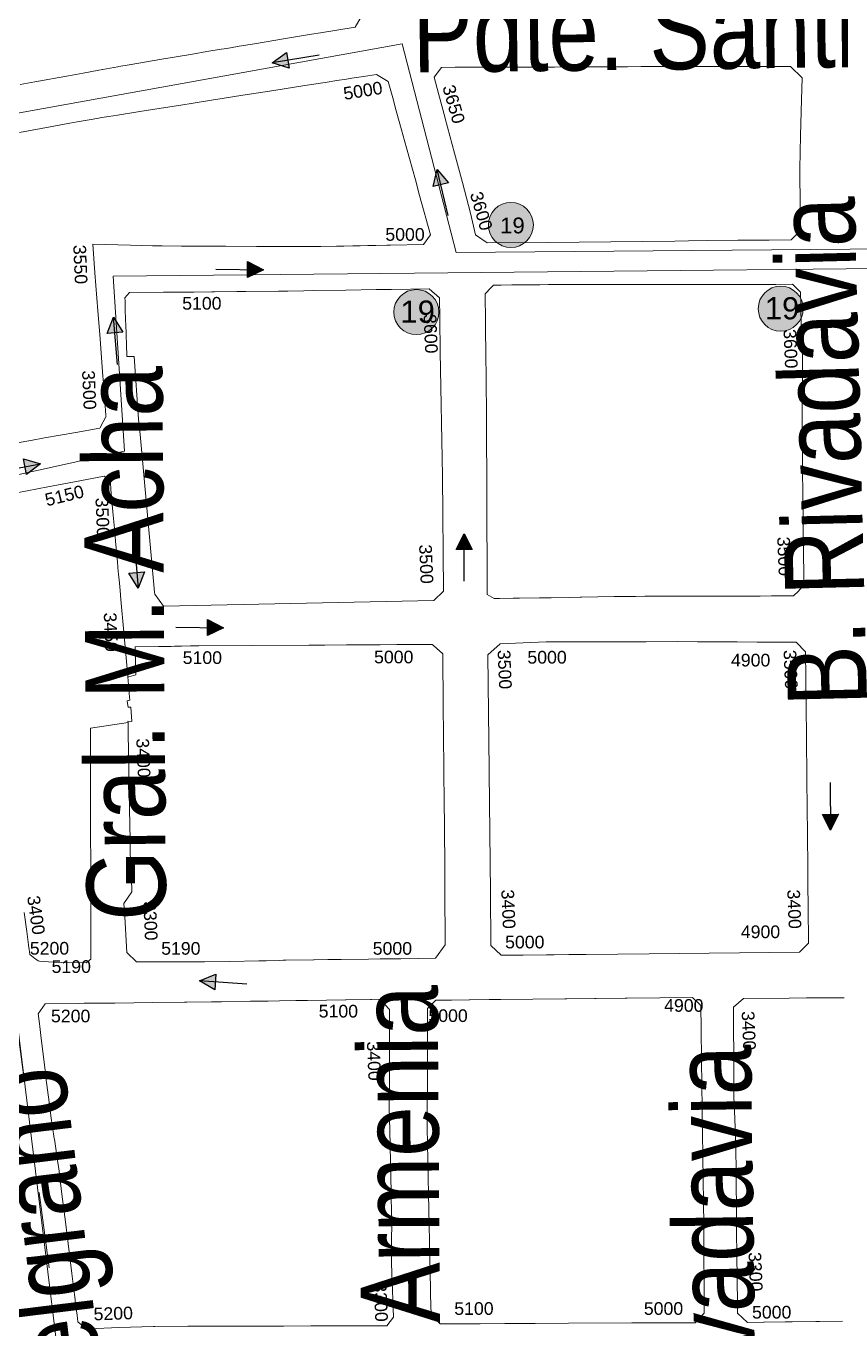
# Model space of a CAD drawing. Header units: millimetres. Extents: x 11558 to 23675, y 49449 to 61482.
# Drawn here: x 16092.4 to 16349.9, y 57110 to 57521.4 of the extents above; entities that cross this region are included whole.
import ezdxf

# ---------------------------------------------------------------- set-up
doc = ezdxf.new("R2010")
doc.units = ezdxf.units.MM
doc.linetypes.add('ACAD_ISO03W100', pattern=[30, 12, -18])
for name, color, linetype in [('0. plano base - nombres calles', 22, 'Continuous'), ('0. Plano Base - PLANO', 254, 'Continuous'), ('0. Plano base - sentido calles', 253, 'Continuous'), ('0.BARRIOS - DIVISIÓN', 12, 'ACAD_ISO03W100'), ('7. puesta en valor CC la lucila', 212, 'Continuous'), ('numeración', 7, 'Continuous')]:
    doc.layers.add(name, color=color, linetype=linetype)
for name, color, linetype, true_color in [('Linea 184 IDA', 7, 'Continuous', 0x3d3d3d), ('Linea 19 Estación Carapachay', 7, 'Continuous', 0xa80000), ('Linea 19 Plaza Miserere', 7, 'Continuous', 0x575757)]:
    doc.layers.add(name, color=color, linetype=linetype, true_color=true_color)
doc.layers.get('7. puesta en valor CC la lucila').off()
doc.styles.get("Standard").update_dxf_attribs({"font": 'arial.ttf'})

# ---------------------------------------------------------------- blocks, each defined once
blk = doc.blocks.new('MANZANAS')
at = {"layer": '0. Plano Base - PLANO', "color": 0, "linetype": 'Continuous', "lineweight": 5}
for points in [[(5635096.79, 6179627.81), (5635079.89, 6179618.84), (5635075.5, 6179619.43), (5635070.93, 6179624.77), (5635064.17, 6179632.16), (5635057.67, 6179639.26), (5635050.08, 6179647.56), (5635049.97, 6179647.68), (5635044.52, 6179653.63), (5635040.95, 6179657.54), (5635041.55, 6179661.38), (5635045.41, 6179663.4), (5635049.38, 6179665.48), (5635049.54, 6179665.56), (5635050.69, 6179666.16), (5635061.14, 6179671.64), (5635070.93, 6179676.76), (5635073.17, 6179677.93), (5635079.75, 6179681.38), (5635088.64, 6179686.03), (5635093.6, 6179688.63), (5635097.4, 6179690.65), (5635101.39, 6179692.75), (5635104.11, 6179694.19), (5635106.27, 6179695.31), (5635111.72, 6179698.14), (5635115.12, 6179699.91), (5635124.13, 6179704.59), (5635132.91, 6179709.15), (5635139.28, 6179712.46), (5635144.17, 6179711.01), (5635147.23, 6179704.72), (5635152.18, 6179694.56), (5635156.76, 6179685.13), (5635157.2, 6179684.23), (5635162.16, 6179675.07), (5635163.51, 6179672.57), (5635163.69, 6179672.23), (5635165.33, 6179669.21), (5635165.48, 6179668.93), (5635165.99, 6179667.99), (5635164.79, 6179664.25), (5635164.7, 6179664.01), (5635158.59, 6179660.75), (5635157.86, 6179660.37), (5635156.96, 6179659.89), (5635155.69, 6179659.22), (5635149.83, 6179656.1), (5635141.34, 6179651.59), (5635136.03, 6179648.77), (5635132.29, 6179646.66), (5635123.36, 6179641.92), (5635114.43, 6179637.18), (5635105.6, 6179632.49)], [(5635135.18, 6179521), (5635133.66, 6179520.18), (5635131.12, 6179520.32), (5635130.72, 6179521.06), (5635127.27, 6179527.65), (5635126.07, 6179529.93), (5635124.45, 6179533.03), (5635122.44, 6179536.86), (5635120.79, 6179540), (5635119.25, 6179542.93), (5635117.9, 6179545.5), (5635116.59, 6179548), (5635111.82, 6179557.11), (5635110.38, 6179559.85), (5635109.9, 6179560.77), (5635108.72, 6179563), (5635105.97, 6179568.24), (5635104.43, 6179571.17), (5635099.89, 6179579.68), (5635095.12, 6179588.61), (5635094.97, 6179588.9), (5635092.65, 6179593.23), (5635092.47, 6179593.56), (5635089.97, 6179598.25), (5635087.67, 6179602.55), (5635086.73, 6179604.32), (5635087.52, 6179606.95), (5635087.81, 6179607.91), (5635089.89, 6179609.02), (5635089.97, 6179609.06), (5635092.94, 6179610.64), (5635094.2, 6179611.31), (5635094.59, 6179611.51), (5635095.47, 6179611.98), (5635097.25, 6179612.93), (5635100.76, 6179614.79), (5635103.16, 6179616.07), (5635106.33, 6179617.74), (5635112.16, 6179620.77), (5635116.21, 6179622.87), (5635120.84, 6179625.27), (5635124.02, 6179626.92), (5635126.68, 6179628.3), (5635128.56, 6179629.28), (5635129.43, 6179629.73), (5635135.85, 6179633.06), (5635138.45, 6179634.41), (5635147.3, 6179639), (5635156.07, 6179643.57), (5635165.13, 6179648.35), (5635166.88, 6179649.27), (5635171.56, 6179651.73), (5635174.69, 6179650.74), (5635174.9, 6179650.68), (5635176.81, 6179647.25), (5635177.72, 6179645.63), (5635179.42, 6179642.56), (5635179.54, 6179642.36), (5635182.2, 6179637.58), (5635183.47, 6179635.3), (5635185.27, 6179632.06), (5635194.68, 6179613.8), (5635198.62, 6179606.4), (5635201.62, 6179600.78), (5635207.99, 6179588.82), (5635210.79, 6179583.57), (5635210.95, 6179583.27), (5635213.25, 6179578.95), (5635217.45, 6179571.03), (5635218.48, 6179568.87), (5635218.54, 6179568.74), (5635218.02, 6179567.15), (5635217.89, 6179566.76), (5635217.19, 6179564.63), (5635217.06, 6179564.56), (5635211.37, 6179561.51), (5635211, 6179561.31), (5635207.84, 6179559.62), (5635202.51, 6179556.88), (5635199.26, 6179555.17), (5635193.66, 6179552.25), (5635190.83, 6179550.76), (5635184.77, 6179547.59), (5635175.6, 6179542.8), (5635173, 6179541.41), (5635167.01, 6179538.24), (5635157.92, 6179533.31), (5635157.55, 6179533.11), (5635154.53, 6179531.48), (5635149.49, 6179528.75), (5635146.26, 6179527), (5635140.74, 6179524.01), (5635138.94, 6179523.04)], [(5635101.27, 6179547.02), (5635118.36, 6179514.86), (5635117.06, 6179510.89), (5635042.06, 6179469.95), (5635037.87, 6179472), (5635037.51, 6179472.57), (5635010.5, 6179514.57), (5635007.85, 6179518.68), (5634997.49, 6179535.66), (5634995.42, 6179534.55), (5634995.27, 6179534.82), (5634990.4, 6179543.42), (5634989.86, 6179544.38), (5634987.94, 6179547.84), (5634986.84, 6179549.81), (5634986.34, 6179550.7), (5634986.89, 6179552.84), (5634996.34, 6179557.86), (5635001.71, 6179560.7), (5635004.11, 6179561.98), (5635004.79, 6179562.34), (5635009.87, 6179565.04), (5635010.57, 6179565.41), (5635016.79, 6179568.71), (5635019.09, 6179569.93), (5635019.33, 6179570.06), (5635028.47, 6179574.95), (5635029.49, 6179575.5), (5635031.03, 6179576.33), (5635035.51, 6179578.75), (5635038.3, 6179580.25), (5635047.14, 6179585.03), (5635055.57, 6179589.58), (5635059.82, 6179591.87), (5635070.37, 6179597.56), (5635074.48, 6179596.53), (5635077.62, 6179590.72), (5635082.6, 6179581.53)], [(5635192.89, 6179424.13), (5635187.51, 6179421.26), (5635183.26, 6179422.51), (5635175.35, 6179437.38), (5635157.59, 6179470.72), (5635157.17, 6179471.5), (5635140.1, 6179503.54), (5635141.87, 6179508.39), (5635154.53, 6179515.69), (5635155.86, 6179516.38), (5635164.7, 6179520.98), (5635173.64, 6179525.63), (5635182.56, 6179530.28), (5635191.34, 6179534.85), (5635196.92, 6179537.74), (5635208.09, 6179543.47), (5635213.75, 6179546.36), (5635218.26, 6179548.68), (5635224.65, 6179551.95), (5635228.7, 6179550.64), (5635236.43, 6179536.12), (5635252.44, 6179506.05), (5635255.1, 6179501.05), (5635261.43, 6179489.18), (5635264.04, 6179484.26), (5635265.74, 6179481.08), (5635266.51, 6179479.63), (5635271.92, 6179469.46), (5635270.76, 6179465.6), (5635228.83, 6179443.28), (5635220.1, 6179438.63), (5635211.25, 6179433.92), (5635206.37, 6179431.31), (5635202.35, 6179429.17), (5635200.2, 6179428.02), (5635193.67, 6179424.54)], [(5635157.33, 6179440.74), (5635161.38, 6179433.12), (5635163.81, 6179428.45), (5635165.51, 6179425.18), (5635166.82, 6179422.67), (5635170.3, 6179415.99), (5635169.57, 6179410.89), (5635159.95, 6179405.73), (5635157.32, 6179404.32), (5635154.17, 6179402.63), (5635150.92, 6179400.89), (5635143.26, 6179396.78), (5635140.62, 6179395.36), (5635139.54, 6179394.78), (5635135.75, 6179392.75), (5635135.59, 6179392.67), (5635127.86, 6179388.52), (5635127.15, 6179388.12), (5635126.14, 6179387.56), (5635122.49, 6179385.55), (5635122.18, 6179385.38), (5635120.45, 6179384.42), (5635112.42, 6179380.03), (5635105.29, 6179376.27), (5635102.3, 6179374.71), (5635099.28, 6179373.13), (5635097.88, 6179372.4), (5635094.61, 6179370.7), (5635094.39, 6179370.58), (5635091.23, 6179368.93), (5635091.06, 6179368.85), (5635088.35, 6179367.44), (5635086.29, 6179366.36), (5635082.21, 6179367.59), (5635076.44, 6179377.21), (5635074.24, 6179380.87), (5635074.79, 6179385.27), (5635074.25, 6179386.19), (5635070.1, 6179393.36), (5635069.8, 6179393.87), (5635068.51, 6179396.24), (5635065.83, 6179401.19), (5635065.28, 6179402.2), (5635061.13, 6179409.85), (5635056.47, 6179418.45), (5635052.72, 6179425.37), (5635051.34, 6179427.91), (5635049.05, 6179432.12), (5635048.84, 6179432.52), (5635049.92, 6179433.02), (5635047.59, 6179436.83), (5635046.82, 6179436.42), (5635045.76, 6179437.89), (5635045.59, 6179438.12), (5635046.25, 6179438.69), (5635045.16, 6179440.42), (5635045.05, 6179440.6), (5635042.35, 6179444.87), (5635042.56, 6179445.07), (5635044.31, 6179446.62), (5635040.18, 6179454.08), (5635040.03, 6179454.34), (5635046.54, 6179457.87), (5635050.02, 6179459.76), (5635050.97, 6179460.27), (5635052.89, 6179461.32), (5635055.38, 6179462.67), (5635057.77, 6179463.93), (5635072.87, 6179471.9), (5635088.5, 6179480.16), (5635090.38, 6179481.15), (5635092.98, 6179482.52), (5635098.99, 6179485.69), (5635099.3, 6179485.86), (5635106.45, 6179489.63), (5635108.38, 6179490.65), (5635113.07, 6179493.13), (5635117.13, 6179495.27), (5635117.62, 6179495.53), (5635119.59, 6179496.57), (5635120.1, 6179496.84), (5635122.97, 6179498.36), (5635123.43, 6179498.24), (5635127.31, 6179497.2), (5635128.36, 6179495.22), (5635128.57, 6179494.83), (5635133.86, 6179484.89), (5635134.81, 6179483.1), (5635139.53, 6179474.21), (5635144.22, 6179465.41), (5635145.12, 6179463.71), (5635148.88, 6179456.63), (5635153.07, 6179448.74), (5635153.14, 6179448.62), (5635154.59, 6179445.88)], [(5635235.29, 6179315), (5635224.08, 6179309.1), (5635220.17, 6179310.44), (5635217.22, 6179315.83), (5635216.31, 6179317.5), (5635211.51, 6179326.27), (5635206.66, 6179335.12), (5635201.88, 6179343.86), (5635201.78, 6179344.05), (5635199.57, 6179348.08), (5635197, 6179352.77), (5635194.05, 6179358.17), (5635192.14, 6179361.66), (5635188.41, 6179368.95), (5635187.78, 6179370.2), (5635185.93, 6179373.81), (5635185.88, 6179373.91), (5635185.56, 6179374.53), (5635184.26, 6179377.08), (5635183.78, 6179378.02), (5635183.64, 6179378.3), (5635183.09, 6179379.36), (5635180.96, 6179383.47), (5635179.57, 6179386.13), (5635178.56, 6179388.08), (5635174.63, 6179395.68), (5635175.78, 6179399.14), (5635180.14, 6179401.47), (5635185.04, 6179404.1), (5635185.24, 6179404.2), (5635190.65, 6179407.1), (5635193.93, 6179408.85), (5635202.8, 6179413.58), (5635211.7, 6179418.33), (5635212.27, 6179418.63), (5635220.06, 6179422.78), (5635220.48, 6179423), (5635228.59, 6179427.32), (5635229.11, 6179427.6), (5635247.29, 6179437.27), (5635250.79, 6179436.31), (5635254.32, 6179429.72), (5635254.34, 6179429.67), (5635258.91, 6179421.15), (5635259.01, 6179420.95), (5635273.36, 6179394.28), (5635283.61, 6179375.2), (5635283.75, 6179374.95), (5635296.55, 6179350.6), (5635295.53, 6179346.69), (5635295.51, 6179346.59), (5635295.44, 6179346.56), (5635287.31, 6179342.3), (5635281.08, 6179339.04), (5635277.69, 6179337.28), (5635260, 6179328.02), (5635250.64, 6179323.09), (5635242.2, 6179318.64)], [(5635126.41, 6179256.65), (5635125.55, 6179256.17), (5635122.23, 6179256.9), (5635121, 6179258.69), (5635119.01, 6179261.57), (5635118.22, 6179262.72), (5635115.93, 6179266.04), (5635113.52, 6179269.54), (5635110.04, 6179274.59), (5635104.19, 6179283.07), (5635099.17, 6179290.35), (5635094.53, 6179297.09), (5635093.45, 6179298.59), (5635089.08, 6179304.66), (5635088.93, 6179304.86), (5635084.69, 6179310.73), (5635082.17, 6179314.24), (5635077.71, 6179320.76), (5635076.45, 6179322.59), (5635071.62, 6179329.66), (5635070.7, 6179331.01), (5635069.13, 6179333.31), (5635067.53, 6179335.65), (5635067.27, 6179336.03), (5635066.59, 6179337.03), (5635066.29, 6179337.46), (5635066.79, 6179341.3), (5635075.96, 6179346.19), (5635077.59, 6179347.06), (5635081.66, 6179349.22), (5635083.4, 6179350.15), (5635086.16, 6179351.62), (5635096.79, 6179357.28), (5635105.58, 6179361.96), (5635105.77, 6179362.06), (5635106.27, 6179362.33), (5635113.14, 6179366.03), (5635114.87, 6179366.97), (5635115.31, 6179367.21), (5635115.88, 6179367.52), (5635123.93, 6179371.86), (5635124.39, 6179372.11), (5635128.91, 6179374.54), (5635132.07, 6179376.24), (5635136.56, 6179378.66), (5635139.77, 6179380.4), (5635150.34, 6179386.1), (5635150.61, 6179386.25), (5635157.36, 6179389.88), (5635157.63, 6179390.03), (5635159.94, 6179391.28), (5635164.13, 6179389.88), (5635166.89, 6179384.52), (5635168.8, 6179380.82), (5635173.57, 6179371.57), (5635178.28, 6179362.43), (5635181.82, 6179355.97), (5635186.6, 6179347.25), (5635189.15, 6179342.61), (5635190.93, 6179339.37), (5635191.49, 6179338.33), (5635194.59, 6179332.65), (5635194.95, 6179332), (5635195.14, 6179331.65), (5635199.09, 6179323.9), (5635201.53, 6179319.13), (5635203.17, 6179316.24), (5635209.99, 6179304.19), (5635209.39, 6179300.8), (5635203.49, 6179297.72), (5635200.41, 6179296.1), (5635195.85, 6179293.72), (5635188.1, 6179289.66), (5635180.48, 6179285.67), (5635179.76, 6179285.3), (5635179.54, 6179285.19), (5635177.38, 6179284.05), (5635175.95, 6179283.31), (5635175.85, 6179283.25), (5635173.4, 6179281.97), (5635172.58, 6179281.54), (5635165.54, 6179277.86), (5635164.25, 6179277.18), (5635153.69, 6179271.66), (5635144.46, 6179266.82), (5635144.14, 6179266.64), (5635134.58, 6179261.26)]]:
    blk.add_lwpolyline(points, close=True, dxfattribs=at)
for points in [[(5635011.67, 6179663.78), (5635011.48, 6179660.09), (5635002.57, 6179653.41), (5635000.3, 6179651.7), (5634993.65, 6179646.72), (5634985.73, 6179640.78), (5634981.77, 6179637.81), (5634979.53, 6179636.13), (5634977.92, 6179634.92), (5634977.17, 6179634.36), (5634973.48, 6179631.6), (5634969.83, 6179628.86), (5634961.99, 6179622.98), (5634953.63, 6179616.65), (5634951.02, 6179614.63), (5634950.7, 6179614.39), (5634949.79, 6179613.68), (5634949.71, 6179613.62), (5634946.95, 6179611.49), (5634946.82, 6179611.38), (5634945.86, 6179610.64), (5634941.9, 6179607.59), (5634938.21, 6179604.73), (5634929.61, 6179598.09), (5634925.9, 6179595.22)], [(5634932.69, 6179581.69), (5634940.52, 6179587.75), (5634945.45, 6179591.56), (5634947.36, 6179593.04), (5634948.4, 6179593.85), (5634951.39, 6179596.14), (5634953.61, 6179597.79), (5634955.45, 6179599.15), (5634957.65, 6179600.77), (5634962.92, 6179604.67), (5634965.57, 6179606.63), (5634973.95, 6179612.82), (5634977.16, 6179615.2), (5634981.89, 6179618.7), (5634984.61, 6179620.7), (5634989.89, 6179624.59), (5634995.06, 6179628.4), (5634997.88, 6179630.47), (5635005.93, 6179636.4), (5635011.15, 6179640.24), (5635014.09, 6179642.41), (5635016.61, 6179644.26), (5635017.96, 6179645.25), (5635021, 6179647.49), (5635024.31, 6179649.92), (5635028.67, 6179649.67), (5635032.31, 6179645.74), (5635035.19, 6179642.64), (5635038.12, 6179639.49), (5635043.45, 6179633.74), (5635050.61, 6179626.02), (5635054.07, 6179622.29), (5635062.85, 6179612.84), (5635062.28, 6179609.12), (5635053.18, 6179604.15), (5635052.08, 6179603.55), (5635049.05, 6179601.89), (5635046.83, 6179600.68), (5635044.73, 6179599.53), (5635042.68, 6179598.41), (5635040.16, 6179597.04), (5635038.2, 6179595.97), (5635033.83, 6179593.59), (5635024.93, 6179589.01), (5635023.81, 6179588.44), (5635023.62, 6179588.33), (5635021.37, 6179587.18), (5635020.52, 6179586.74), (5635015.76, 6179584.29), (5635007.16, 6179579.87), (5634997.97, 6179575.14), (5634994.71, 6179573.47), (5634989.24, 6179570.65), (5634986.49, 6179569.31), (5634980.26, 6179566.25), (5634969.53, 6179561), (5634974.28, 6179553.37), (5634980.69, 6179543.07), (5634984.63, 6179536.73), (5634991.57, 6179525.57), (5634993.25, 6179522.88), (5634998.19, 6179514.93), (5634998.3, 6179514.75), (5634998.24, 6179510.5), (5634992.14, 6179505.8), (5634984.22, 6179499.71), (5634980.7, 6179496.99), (5634977.26, 6179494.34)], [(5634984.45, 6179480.33), (5634992.28, 6179486.53), (5635000.3, 6179492.83), (5635006.53, 6179497.73), (5635006.83, 6179497.66), (5635008.92, 6179497.19), (5635009.21, 6179496.73), (5635010.32, 6179494.99), (5635014.13, 6179489.03), (5635017.59, 6179483.61), (5635019.17, 6179481.15), (5635022.74, 6179475.56), (5635024.32, 6179473.09), (5635024.78, 6179472.37), (5635026.31, 6179469.97), (5635027.56, 6179468.01), (5635029.11, 6179465.58), (5635034.72, 6179456.8), (5635040.35, 6179448), (5635042.35, 6179444.87), (5635045.05, 6179440.6), (5635045.16, 6179440.42), (5635046.25, 6179438.69), (5635045.59, 6179438.12), (5635045.76, 6179437.89), (5635046.82, 6179436.42), (5635047.59, 6179436.83), (5635049.92, 6179433.02), (5635048.84, 6179432.52), (5635049.05, 6179432.12), (5635039.28, 6179425.12), (5635043.79, 6179416.5), (5635047.28, 6179409.83), (5635047.36, 6179409.67), (5635048.88, 6179406.76), (5635049.01, 6179406.52), (5635049.03, 6179406.47), (5635053.44, 6179398.04), (5635055.46, 6179394.17), (5635058.39, 6179388.56), (5635059.79, 6179385.88), (5635061.78, 6179382.04), (5635062.98, 6179379.73), (5635067.77, 6179370.53), (5635071.76, 6179362.85), (5635072.26, 6179361.87), (5635072.3, 6179361.81), (5635073.03, 6179360.41), (5635072.35, 6179358.69), (5635065.42, 6179355.32), (5635062.98, 6179354.13), (5635058.94, 6179352.39), (5635058.57, 6179352.24), (5635057.59, 6179352.41), (5635057.25, 6179352.47), (5635055.27, 6179352.82), (5635054.28, 6179354.23), (5635053.64, 6179355.15), (5635053.5, 6179355.35), (5635051.07, 6179358.82), (5635047.56, 6179363.83)], [(5635336.55, 6179368.46), (5635330.09, 6179365.01), (5635329.08, 6179364.47), (5635322.48, 6179360.95), (5635320.51, 6179359.9), (5635314.66, 6179356.77), (5635314.49, 6179356.68), (5635310.02, 6179354.29), (5635305.92, 6179355.42), (5635304.73, 6179357.65), (5635300.6, 6179365.38), (5635300.53, 6179365.51), (5635297.48, 6179371.23), (5635293.54, 6179378.62), (5635293.37, 6179378.93), (5635289.29, 6179386.59), (5635287.64, 6179389.68), (5635285.17, 6179394.31), (5635281.11, 6179401.92), (5635276.82, 6179409.49), (5635273.35, 6179415.61), (5635272.62, 6179416.9), (5635268.58, 6179424.71), (5635266.16, 6179429.29), (5635264.43, 6179432.56), (5635260.21, 6179440.54), (5635261.73, 6179444.5), (5635274.54, 6179451.26), (5635279.33, 6179453.78), (5635282.32, 6179455.36), (5635289.88, 6179459.35)]]:
    blk.add_lwpolyline(points, dxfattribs=at)
blk = doc.blocks.new('19')
at = {"layer": 'Linea 19 Estación Carapachay', "lineweight": 211, "true_color": 0xededed}
h = blk.add_hatch(color=7, dxfattribs=at)
h.dxf.hatch_style = 1
edge = h.paths.add_edge_path()
edge.add_arc((0, 0), 7.11, 0, 360)
at = {"layer": 'Linea 19 Estación Carapachay', "lineweight": 9}
blk.add_circle((0, 0), 7.11, dxfattribs=at)
at = {"layer": 'Linea 19 Estación Carapachay', "lineweight": 15, "insert": (-3.4, 2.34), "char_height": 5, "attachment_point": 1}
blk.add_mtext_dynamic_manual_height_columns('19', width=16.4579, gutter_width=12.5, heights=[0], dxfattribs=at)
blk = doc.blocks.new('19 a cap')
at = {"layer": 'Linea 19 Plaza Miserere', "lineweight": 211, "true_color": 0xededed}
h = blk.add_hatch(color=7, dxfattribs=at)
h.dxf.hatch_style = 1
edge = h.paths.add_edge_path()
edge.add_arc((0, 0), 7.11, 0, 360)
at = {"layer": 'Linea 19 Plaza Miserere', "lineweight": 9}
blk.add_circle((0, 0), 7.11, dxfattribs=at)
at = {"layer": 'Linea 19 Plaza Miserere', "lineweight": 15, "insert": (-5.03, 3.65), "char_height": 7, "attachment_point": 1}
blk.add_mtext_dynamic_manual_height_columns('19', width=16.4579, gutter_width=12.5, heights=[0], dxfattribs=at)

msp = doc.modelspace()

# ---------------------------------------------------------------- hatches: boundary and pattern name
at = {"layer": '0. Plano base - sentido calles', "linetype": 'Continuous', "lineweight": 25, "ltscale": 2, "true_color": 0x1a1a1a}
h = msp.add_hatch(color=250, dxfattribs=at)
h.dxf.hatch_style = 1
h.paths.add_polyline_path([(16170.19, 57509.75), (16175.53, 57508.11), (16175.12, 57510.58)])
h.paths.add_polyline_path([(16170.19, 57509.75), (16175.12, 57510.58), (16174.71, 57513.04)])
h = msp.add_hatch(color=250, dxfattribs=at)
h.dxf.hatch_style = 1
h.paths.add_polyline_path([(16222.35, 57476.16), (16221.08, 57470.72), (16223.51, 57471.3)])
h.paths.add_polyline_path([(16222.35, 57476.16), (16223.51, 57471.3), (16225.94, 57471.88)])
h = msp.add_hatch(color=250, dxfattribs=at)
h.dxf.hatch_style = 1
h.paths.add_polyline_path([(16167.39, 57444.49), (16162.42, 57447.06), (16162.39, 57444.56)])
h.paths.add_polyline_path([(16167.39, 57444.49), (16162.39, 57444.56), (16162.36, 57442.06)])
h = msp.add_hatch(color=250, dxfattribs=at)
h.dxf.hatch_style = 1
h.paths.add_polyline_path([(16120.1, 57429.49), (16118.02, 57424.31), (16120.51, 57424.51)])
h.paths.add_polyline_path([(16120.1, 57429.49), (16120.51, 57424.51), (16123, 57424.71)])
h = msp.add_hatch(color=250, dxfattribs=at)
h.dxf.hatch_style = 1
h.paths.add_polyline_path([(16097, 57383.19), (16091.63, 57384.75), (16092.08, 57382.29)])
h.paths.add_polyline_path([(16097, 57383.19), (16092.08, 57382.29), (16092.53, 57379.83)])
h = msp.add_hatch(color=250, dxfattribs=at)
h.dxf.hatch_style = 1
h.paths.add_polyline_path([(16230.8, 57361.13), (16228.33, 57356.12), (16230.83, 57356.13)])
h.paths.add_polyline_path([(16230.8, 57361.13), (16230.83, 57356.13), (16233.33, 57356.15)])
h = msp.add_hatch(color=250, dxfattribs=at)
h.dxf.hatch_style = 1
h.paths.add_polyline_path([(16127.8, 57343.94), (16129.88, 57349.12), (16127.39, 57348.92)])
h.paths.add_polyline_path([(16127.8, 57343.94), (16127.39, 57348.92), (16124.9, 57348.71)])
h = msp.add_hatch(color=250, dxfattribs=at)
h.dxf.hatch_style = 1
h.paths.add_polyline_path([(16154.77, 57331.41), (16149.8, 57333.98), (16149.77, 57331.48)])
h.paths.add_polyline_path([(16154.77, 57331.41), (16149.77, 57331.48), (16149.74, 57328.98)])
h = msp.add_hatch(color=250, dxfattribs=at)
h.dxf.hatch_style = 1
h.paths.add_polyline_path([(16346.61, 57267.53), (16349.06, 57272.55), (16346.56, 57272.52)])
h.paths.add_polyline_path([(16346.61, 57267.53), (16346.56, 57272.52), (16344.06, 57272.5)])
h = msp.add_hatch(color=250, dxfattribs=at)
h.dxf.hatch_style = 1
h.paths.add_polyline_path([(16147.26, 57219.93), (16152.06, 57217.07), (16152.24, 57219.57)])
h.paths.add_polyline_path([(16147.26, 57219.93), (16152.24, 57219.57), (16152.43, 57222.06)])

# ---------------------------------------------------------------- linework, layer by layer
at = {"layer": '0. Plano base - sentido calles', "color": 250, "linetype": 'Continuous', "lineweight": 25, "ltscale": 2, "true_color": 0x1a1a1a}
for points in [[(16184.99, 57512.22), (16170.19, 57509.75), (16174.71, 57513.04), (16175.53, 57508.11), (16170.19, 57509.75)], [(16225.83, 57461.57), (16222.35, 57476.16), (16225.94, 57471.88), (16221.08, 57470.72), (16222.35, 57476.16)], [(16152.39, 57444.69), (16167.39, 57444.49), (16162.36, 57442.06), (16162.42, 57447.06), (16167.39, 57444.49)], [(16121.33, 57414.54), (16120.1, 57429.49), (16123, 57424.71), (16118.02, 57424.31), (16120.1, 57429.49)], [(16082.24, 57380.49), (16097, 57383.19), (16092.53, 57379.83), (16091.63, 57384.75), (16097, 57383.19)], [(16230.88, 57346.13), (16230.8, 57361.13), (16233.33, 57356.15), (16228.33, 57356.12), (16230.8, 57361.13)], [(16126.58, 57358.89), (16127.8, 57343.94), (16124.9, 57348.71), (16129.88, 57349.12), (16127.8, 57343.94)], [(16139.77, 57331.61), (16154.77, 57331.41), (16149.74, 57328.98), (16149.8, 57333.98), (16154.77, 57331.41)], [(16346.45, 57282.52), (16346.61, 57267.53), (16344.06, 57272.5), (16349.06, 57272.55), (16346.61, 57267.53)], [(16162.22, 57218.84), (16147.26, 57219.93), (16152.43, 57222.06), (16152.06, 57217.07), (16147.26, 57219.93)]]:
    msp.add_lwpolyline(points, dxfattribs=at)
at = {"layer": '0.BARRIOS - DIVISIÓN', "color": 14, "lineweight": 18, "ltscale": 2}
msp.add_lwpolyline([(16418.59, 58130.89), (16249.98, 58111.94), (16083.83, 58079.19), (15820.55, 58019.73), (15876.26, 57767.08), (15937.04, 57702.15), (16048.38, 57371.67), (16080.77, 57272.05), (16119.78, 56977.46), (16114.28, 56971.06), (16127.11, 56864.76), (15822.26, 56799.18), (15619.96, 56789.72), (15441.36, 56374.38), (15242.07, 56442.67), (14737.19, 56476.17), (14744.95, 56558.25), (14680.7, 56781.83), (14379.79, 56701.5), (14354.72, 56697.3), (14314.52, 56710.66), (13967.63, 56603.49), (14252.98, 55490.76)], dxfattribs=at)
at = {"layer": 'Linea 184 IDA', "lineweight": 15}
msp.add_lwpolyline([(14705.17, 57874.49), (15018.24, 57975.6), (15058.85, 57852.6), (15161.98, 57443.24), (15219.59, 57214.96), (15366.93, 57263.32), (15686.48, 57305.76), (15706.37, 57299.87), (16046.77, 57374.89), (16080.99, 57276.67), (16105.2, 57080), (16119.18, 56974.07), (16116.39, 56967.87), (16136.18, 56812.73), (16141.27, 56806.43), (16149.62, 56634.99), (16159.45, 56433.19), (16167.43, 56292.97), (16173.21, 56171.85), (16183.34, 55950.21), (16313.49, 55955.43), (16755.4, 55974.11)], dxfattribs=at)
at = {"layer": 'Linea 19 Estación Carapachay', "lineweight": 15}
msp.add_lwpolyline([(17174.57, 57457.89), (16228.33, 57449.93), (16211.2, 57515.81), (16015.52, 57480.55), (15669.16, 57406.27), (15711.4, 57217.13), (15743.6, 57063.68), (15399.68, 56990.41), (15347.23, 56923.77), (15246.23, 57002.42), (14957.3, 56625.37), (14847.19, 56710.57), (14677.77, 56789.89), (14384.87, 56708.79), (14291.21, 57049.12), (14386.89, 57077.08), (14404.23, 57017.47)], dxfattribs=at)
at = {"layer": 'Linea 19 Plaza Miserere', "lineweight": 15}
msp.add_lwpolyline([(14404.23, 57017.47), (14417.27, 56974.43), (14610.89, 57027.6), (14663.32, 56836.24), (14866.79, 56881.23), (15053.21, 56739.51), (15195.67, 56926.28), (15399.22, 56769.78), (15530.28, 56941.29), (15645.46, 56965.96), (15612.56, 57114.9), (15971.32, 57192.62), (15966.62, 57265.62), (15949.43, 57348.74), (16123.55, 57387.22), (16119.97, 57442.43), (16225.69, 57443.45), (16603.31, 57447.28), (17595.39, 57454.36)], dxfattribs=at)

# ---------------------------------------------------------------- block references
at = {"layer": '0. Plano Base - PLANO', "color": 28, "lineweight": 5, "true_color": 0x0d0d0d, "rotation": 332.5463477508169}
msp.add_blockref('MANZANAS', (-7833237.48, -2828296.13), dxfattribs=at)
at = {"layer": '7. puesta en valor CC la lucila', "color": 250, "lineweight": 30, "rotation": 332.5463477508169}
msp.add_blockref('MANZANAS', (-7833237.48, -2828296.13), dxfattribs=at)
at = {"layer": 'Linea 19 Estación Carapachay', "color": 188, "lineweight": 15, "true_color": 0x0a090b}
msp.add_blockref('19', (16245.6, 57458.61), dxfattribs=at)
at = {"layer": 'Linea 19 Plaza Miserere', "color": 188, "lineweight": 15, "true_color": 0x0a090b}
for p in [(16330.85, 57432.16), (16215.74, 57431.1)]:
    msp.add_blockref('19 a cap', p, dxfattribs=at)

# ---------------------------------------------------------------- texts
at = {"layer": '0. plano base - nombres calles', "color": 250, "lineweight": 15, "true_color": 0x1a1a1a, "char_height": 25, "attachment_point": 1}
for s, insert, rotation in [('\\pt275;{\\fArial Narrow|b0|i0|c0|p34;Pdte. Santiago Derqui}', (16214.3, 57531.74), 0.7004), ('{\\fArial Narrow|b0|i0|c0|p34;B. Rivadavia}', (16333.16, 57306.37), 91.4248), ('{\\fArial Narrow|b0|i0|c0|p34;Gral. M. Acha}', (16111.63, 57238.81), 90.3716), ('{\\fArial Narrow|b0|i0|c0|p34;Armenia}', (16198.18, 57111.8), 90.3716), ('\\pi-75,l100,t100;{\\fArial Narrow|b0|i0|c0|p34;B. Rivadavia}', (16298.74, 57013.73), 90.7096), ('{\\fArial Narrow|b0|i0|c0|p34;Gral. Belgrano}', (16102.04, 57007.39), 96.9961)]:
    msp.add_mtext_dynamic_manual_height_columns(s, width=329.255, gutter_width=12.5, heights=[0], dxfattribs=dict(at, insert=insert, rotation=rotation))
at = {"layer": 'numeración', "color": 251, "true_color": 0x606162, "char_height": 4, "attachment_point": 1}
for s, insert, rotation in [('5000', (16192.38, 57502.01), 9.2721), ('\\pt12;3650', (16227.76, 57503.27), 286.1444), ('\\pt12;3600', (16236.46, 57469.53), 286.1444), ('\\pt12;3550', (16111.33, 57452.43), 272.4527), ('\\pt12;3600', (16222.01, 57430.54), 272.4527), ('\\pt12;3600', (16335.71, 57425.81), 272.4527), ('\\pt12;3500', (16114.11, 57412.8), 272.4527), ('5150', (16098.03, 57373.64), 13.6627), ('\\pt12;3500', (16118.34, 57372.61), 272.4527), ('\\pt12;3500', (16220.59, 57357.81), 272.4527), ('\\pt12;3500', (16333.72, 57360.26), 272.4527), ('\\pt12;3450', (16120.96, 57336.34), 272.4527), ('\\pt12;3500', (16245.39, 57324.53), 272.4527), ('\\pt12;3500', (16335.72, 57324.53), 272.4527), ('\\pt12;3400', (16131.23, 57296.59), 272.4527), ('\\pt12;3400', (16096.69, 57247.12), 278.3513), ('\\pt12;3400', (16246.55, 57248.86), 272.4527), ('\\pt12;3400', (16336.88, 57248.86), 272.4527), ('\\pt12;3300', (16133.48, 57245.17), 272.4527), ('\\pt12;3400', (16322.5, 57210.49), 272.4527), ('\\pt12;3400', (16204.09, 57200.91), 272.4527), ('\\pt12;3300', (16324.65, 57134.37), 272.4527), ('\\pt12;3300', (16206.24, 57124.8), 272.4527), ('5200', (16113.7, 57116.71), 1.8024)]:
    msp.add_mtext_dynamic_manual_height_columns(s, width=16.0314, gutter_width=12.5, heights=[0], dxfattribs=dict(at, insert=insert, rotation=rotation))
for s, insert in [('5000', (16205.94, 57457.62)), ('5100', (16141.75, 57435.87)), ('5100', (16141.91, 57323.99)), ('5000', (16202.37, 57324.19)), ('5000', (16250.81, 57324.11)), ('4900', (16315.13, 57323.2)), ('5000', (16243.77, 57234.19)), ('4900', (16318.24, 57237.42)), ('5200', (16093.61, 57232.21)), ('5190', (16135.11, 57232.18)), ('5000', (16201.95, 57232.18)), ('5190', (16100.49, 57226.44)), ('4900', (16294.01, 57214.17)), ('5200', (16100.3, 57210.83)), ('5100', (16184.88, 57212.36)), ('5000', (16219.54, 57210.94)), ('5100', (16227.71, 57118.47)), ('5000', (16287.6, 57118.47)), ('5000', (16321.78, 57117.3))]:
    msp.add_mtext_dynamic_manual_height_columns(s, width=16.0314, gutter_width=12.5, heights=[0], dxfattribs=dict(at, insert=insert))

doc.saveas('drawing.dxf')
